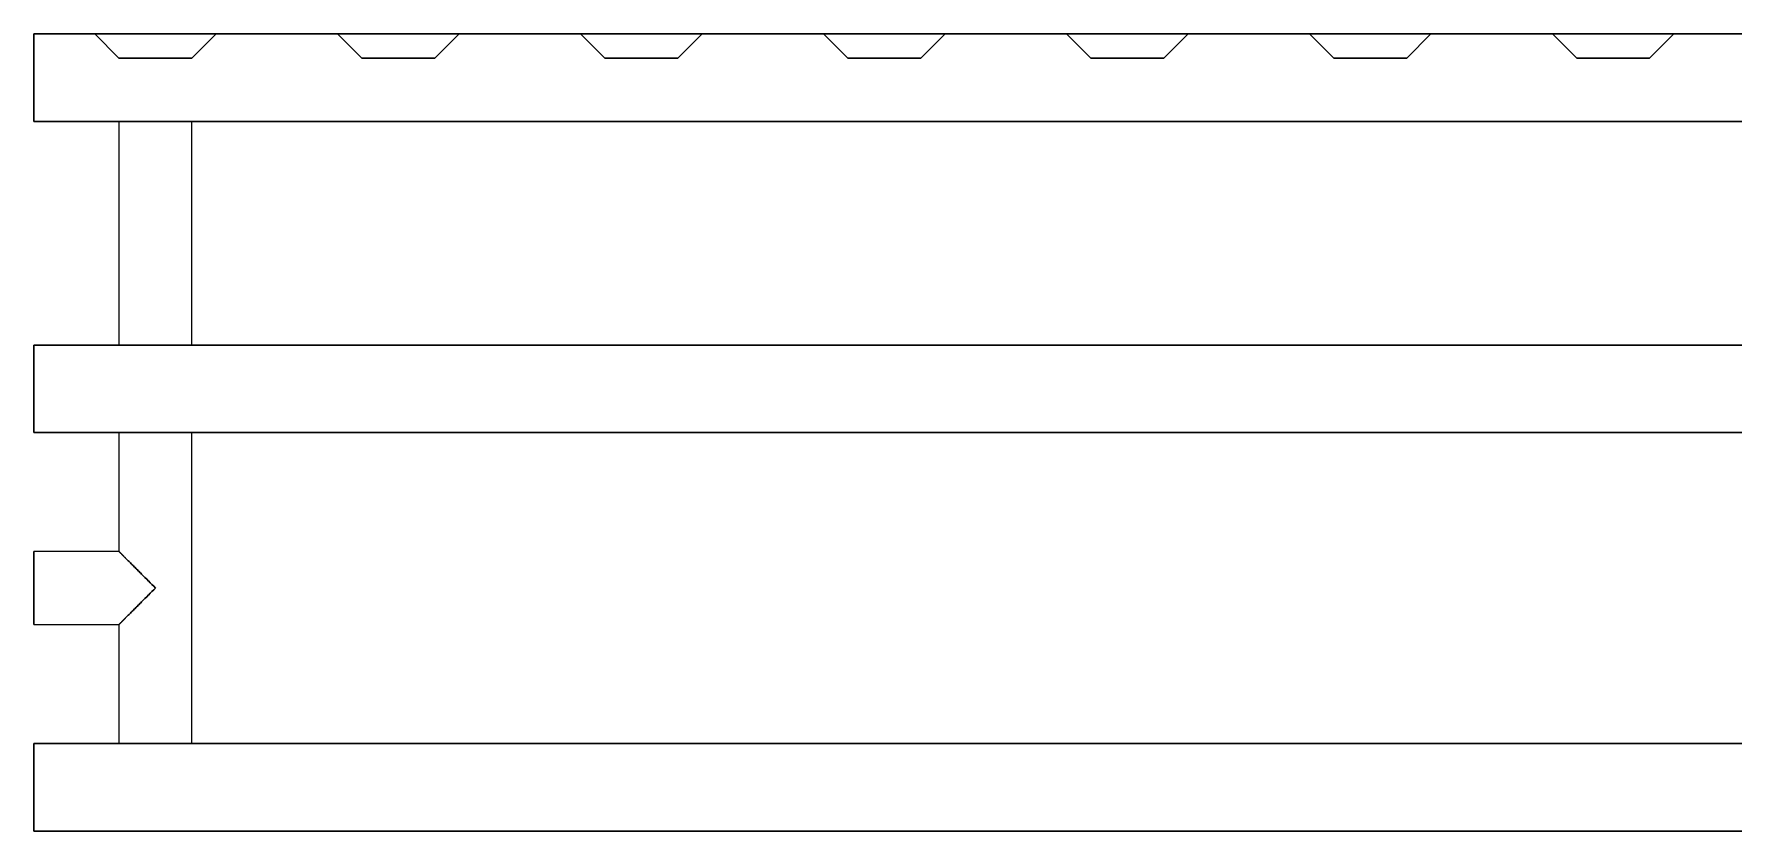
# Model space of a CAD drawing. Header units: millimetres. Extents: x -1113 to 415037, y -3642 to 28069.
# Drawn here: x 60159.7 to 60509.3, y 119.9 to 283.9 of the extents above; entities that cross this region are included whole.
import ezdxf

# ---------------------------------------------------------------- set-up
doc = ezdxf.new("R2010")
doc.units = ezdxf.units.MM
doc.layers.add('0) Стена 3.93м', color=3, linetype='Continuous', lineweight=60)
doc.layers.add('M-EQPM-1', color=7, linetype='Continuous', lineweight=9, true_color=0xb2b2b2)

# ---------------------------------------------------------------- blocks, each defined once
blk = doc.blocks.new('radiator_prado_classic_z_tip_30_po exemplyaru - Classic Z Тип 30-500-V228-Объем проектирования 1 этажа')
at = {"layer": 'M-EQPM-1'}
for p, q in [((0, 228), (0, 210)), ((700, 228), (0, 228)), ((0, 210), (0, 228)), ((0, 228), (12.5, 228)), ((12.5, 228), (37.5, 228)), ((37.5, 228), (12.5, 228)), ((12.5, 228), (37.5, 228)), ((12.5, 228), (17.5, 223)), ((12.5, 228), (17.5, 223)), ((32.5, 223), (37.5, 228)), ((37.5, 228), (32.5, 223)), ((37.5, 228), (62.5, 228)), ((62.5, 228), (87.5, 228)), ((87.5, 228), (62.5, 228)), ((62.5, 228), (87.5, 228)), ((62.5, 228), (67.5, 223)), ((62.5, 228), (67.5, 223)), ((82.5, 223), (87.5, 228)), ((87.5, 228), (82.5, 223)), ((87.5, 228), (112.5, 228)), ((112.5, 228), (137.5, 228)), ((137.5, 228), (112.5, 228)), ((112.5, 228), (137.5, 228)), ((112.5, 228), (117.5, 223)), ((112.5, 228), (117.5, 223)), ((132.5, 223), (137.5, 228)), ((137.5, 228), (132.5, 223)), ((137.5, 228), (162.5, 228)), ((162.5, 228), (187.5, 228)), ((187.5, 228), (162.5, 228)), ((162.5, 228), (187.5, 228)), ((162.5, 228), (167.5, 223)), ((162.5, 228), (167.5, 223)), ((182.5, 223), (187.5, 228)), ((187.5, 228), (182.5, 223)), ((187.5, 228), (212.5, 228)), ((212.5, 228), (237.5, 228)), ((237.5, 228), (212.5, 228)), ((212.5, 228), (237.5, 228)), ((212.5, 228), (217.5, 223)), ((212.5, 228), (217.5, 223)), ((232.5, 223), (237.5, 228)), ((237.5, 228), (232.5, 223)), ((237.5, 228), (262.5, 228)), ((262.5, 228), (287.5, 228)), ((287.5, 228), (262.5, 228)), ((262.5, 228), (287.5, 228)), ((262.5, 228), (267.5, 223)), ((262.5, 228), (267.5, 223)), ((282.5, 223), (287.5, 228)), ((287.5, 228), (282.5, 223)), ((287.5, 228), (312.5, 228)), ((312.5, 228), (337.5, 228)), ((337.5, 228), (312.5, 228)), ((312.5, 228), (337.5, 228)), ((312.5, 228), (317.5, 223)), ((312.5, 228), (317.5, 223)), ((332.5, 223), (337.5, 228)), ((337.5, 228), (332.5, 223)), ((337.5, 228), (362.5, 228)), ((32.5, 223), (17.5, 223)), ((17.5, 223), (32.5, 223)), ((82.5, 223), (67.5, 223)), ((67.5, 223), (82.5, 223)), ((132.5, 223), (117.5, 223)), ((117.5, 223), (132.5, 223)), ((182.5, 223), (167.5, 223)), ((167.5, 223), (182.5, 223)), ((232.5, 223), (217.5, 223)), ((217.5, 223), (232.5, 223)), ((282.5, 223), (267.5, 223)), ((267.5, 223), (282.5, 223)), ((332.5, 223), (317.5, 223)), ((317.5, 223), (332.5, 223)), ((0, 210), (700, 210)), ((17.76, 210), (0, 210)), ((17.5, 210), (17.5, 164)), ((17.5, 210), (17.5, 164)), ((17.76, 210), (17.5, 210)), ((17.5, 210), (17.76, 210)), ((17.76, 210), (17.5, 210)), ((17.5, 210), (32.5, 210)), ((32.24, 210), (17.76, 210)), ((17.76, 210), (32.24, 210)), ((32.24, 210), (17.76, 210)), ((32.5, 210), (32.24, 210)), ((32.24, 210), (32.5, 210)), ((32.5, 210), (32.24, 210)), ((667.76, 210), (32.24, 210)), ((32.5, 164), (32.5, 210)), ((32.5, 164), (32.5, 210)), ((700, 164), (0, 164)), ((0, 164), (0, 146)), ((0, 146), (0, 164)), ((0, 164), (17.76, 164)), ((17.76, 164), (17.5, 164)), ((17.5, 164), (17.76, 164)), ((17.76, 164), (17.5, 164)), ((17.5, 164), (32.5, 164)), ((32.24, 164), (17.76, 164)), ((17.76, 164), (32.24, 164)), ((32.24, 164), (17.76, 164)), ((32.5, 164), (32.24, 164)), ((32.24, 164), (32.5, 164)), ((32.5, 164), (32.24, 164)), ((32.24, 164), (667.76, 164)), ((0, 146), (700, 146)), ((18.5, 146), (0, 146)), ((17.5, 146), (17.5, 121.5)), ((17.5, 146), (17.5, 121.5)), ((17.5, 146), (18.5, 146)), ((18.5, 146), (17.5, 146)), ((17.5, 146), (18.5, 146)), ((32.5, 146), (17.5, 146)), ((18.5, 146), (32.24, 146)), ((32.24, 146), (18.5, 146)), ((18.5, 146), (23.06, 146)), ((23.06, 146), (25, 146)), ((25, 146), (26.94, 146)), ((26.94, 146), (28.75, 146)), ((28.75, 146), (30.3, 146)), ((30.3, 146), (31.5, 146)), ((31.5, 146), (32.24, 146)), ((32.24, 146), (32.5, 146)), ((32.5, 146), (32.24, 146)), ((32.24, 146), (32.5, 146)), ((667.76, 146), (32.24, 146)), ((32.5, 82), (32.5, 146)), ((32.5, 82), (32.5, 146)), ((17.5, 121.5), (0, 121.5)), ((17.5, 121.5), (0, 121.5)), ((0, 121.5), (0, 120.5)), ((0, 106.5), (0, 121.5)), ((0, 120.5), (0, 107.5)), ((0, 120.5), (0, 119.3)), ((0, 114), (0, 120.5)), ((0, 120.5), (0, 120.5)), ((0, 119.3), (0, 117.75)), ((0, 117.75), (0, 114)), ((0, 114), (0, 110.25)), ((0, 107.51), (0, 114)), ((0, 110.25), (0, 108.7)), ((0, 108.7), (0, 107.51)), ((0, 107.51), (0, 107.51)), ((0, 107.5), (0, 106.5)), ((0, 106.5), (17.5, 106.5)), ((0, 106.5), (17.5, 106.5)), ((17.5, 106.5), (17.5, 82)), ((17.5, 106.5), (17.5, 82)), ((700, 82), (0, 82)), ((0, 82), (0, 64)), ((0, 64), (0, 82)), ((0, 82), (18.5, 82)), ((18.5, 82), (17.5, 82)), ((17.5, 82), (18.5, 82)), ((18.5, 82), (17.5, 82)), ((17.5, 82), (32.5, 82)), ((32.24, 82), (18.5, 82)), ((18.5, 82), (32.24, 82)), ((25, 82), (18.5, 82)), ((26.94, 82), (25, 82)), ((28.75, 82), (26.94, 82)), ((30.3, 82), (28.75, 82)), ((31.5, 82), (30.3, 82)), ((32.24, 82), (31.5, 82)), ((32.5, 82), (32.24, 82)), ((32.24, 82), (32.5, 82)), ((32.5, 82), (32.24, 82)), ((32.24, 82), (667.76, 82)), ((700, 64), (0, 64)), ((0, 64), (700, 64))]:
    blk.add_line(p, q, dxfattribs=at)
for points, knots in [([(18.51, 120.49), (18.43, 120.57), (18.29, 120.71), (18.09, 120.91), (17.91, 121.09), (17.77, 121.23), (17.65, 121.34), (17.54, 121.46), (17.5, 121.49), (17.5, 121.5)], [0.7142857, 0.7142857, 0.7142857, 0.7142857, 0.75, 0.7857143, 0.8214286, 0.8571429, 0.8928571, 0.9285714, 1, 1, 1, 1]), ([(17.5, 121.5), (17.5, 121.49), (17.54, 121.46), (17.65, 121.34), (17.77, 121.23), (17.91, 121.09), (18.09, 120.91), (18.29, 120.71), (18.43, 120.57), (18.51, 120.49)], [0, 0, 0, 0, 0.0714286, 0.1071429, 0.1428571, 0.1785714, 0.2142857, 0.25, 0.2857143, 0.2857143, 0.2857143, 0.2857143]), ([(17.5, 121.5), (17.51, 121.5), (17.55, 121.46), (17.66, 121.35), (17.77, 121.23), (17.91, 121.09), (18.09, 120.91), (18.29, 120.71), (18.43, 120.57), (18.51, 120.49)], [0, 0, 0, 0, 0.0714286, 0.1071429, 0.1428571, 0.1785714, 0.2142857, 0.25, 0.2857143, 0.2857143, 0.2857143, 0.2857143]), ([(25, 114), (24.52, 114.48), (23.56, 115.45), (22.37, 116.63), (21.57, 117.43), (21.12, 117.87), (20.8, 118.21), (20.47, 118.53), (20.16, 118.84), (19.85, 119.15), (19.56, 119.44), (19.27, 119.73), (19, 120), (18.74, 120.26), (18.51, 120.49), (18.29, 120.71), (18.09, 120.91), (17.91, 121.09), (17.77, 121.23), (17.66, 121.35), (17.55, 121.46), (17.51, 121.5), (17.5, 121.5)], [0, 0, 0, 0, 0.142857, 0.285714, 0.357143, 0.392857, 0.428571, 0.464286, 0.5, 0.535714, 0.571429, 0.607143, 0.642857, 0.678571, 0.714286, 0.75, 0.785714, 0.821429, 0.857143, 0.892857, 0.928571, 1, 1, 1, 1]), ([(22.15, 116.85), (21.92, 117.09), (21.57, 117.43), (21.13, 117.88), (20.8, 118.21), (20.47, 118.53), (20.16, 118.84), (19.85, 119.15), (19.65, 119.35), (19.56, 119.44)], [0.2857143, 0.2857143, 0.2857143, 0.2857143, 0.3571429, 0.3928571, 0.4285714, 0.4642857, 0.5, 0.5357143, 0.5714286, 0.5714286, 0.5714286, 0.5714286]), ([(19.56, 119.44), (19.65, 119.35), (19.85, 119.15), (20.26, 118.74), (20.68, 118.31), (21.13, 117.88), (21.57, 117.43), (21.92, 117.09), (22.15, 116.85)], [0.4285714, 0.4285714, 0.4285714, 0.4285714, 0.4642857, 0.5, 0.5714286, 0.6071429, 0.6428571, 0.7142857, 0.7142857, 0.7142857, 0.7142857]), ([(19.56, 119.44), (19.65, 119.35), (19.85, 119.15), (20.26, 118.74), (20.69, 118.32), (21.12, 117.87), (21.57, 117.43), (21.92, 117.08), (22.15, 116.85)], [0.4285714, 0.4285714, 0.4285714, 0.4285714, 0.4642857, 0.5, 0.5714286, 0.6071429, 0.6428571, 0.7142857, 0.7142857, 0.7142857, 0.7142857]), ([(17.5, 106.5), (17.51, 106.5), (17.55, 106.54), (17.66, 106.65), (17.77, 106.77), (17.91, 106.91), (18.09, 107.09), (18.29, 107.29), (18.51, 107.51), (18.74, 107.74), (19, 108), (19.27, 108.27), (19.56, 108.56), (19.85, 108.85), (20.26, 109.26), (20.69, 109.68), (21.12, 110.13), (21.57, 110.57), (22.37, 111.37), (23.56, 112.55), (24.52, 113.52), (25, 114)], [0, 0, 0, 0, 0.071429, 0.107143, 0.142857, 0.178571, 0.214286, 0.25, 0.285714, 0.321429, 0.357143, 0.392857, 0.428571, 0.464286, 0.5, 0.571429, 0.607143, 0.642857, 0.714286, 0.857143, 1, 1, 1, 1]), ([(19.56, 108.56), (19.65, 108.65), (19.85, 108.85), (20.26, 109.26), (20.68, 109.69), (21.13, 110.12), (21.57, 110.57), (21.92, 110.92), (22.15, 111.15)], [0.4285714, 0.4285714, 0.4285714, 0.4285714, 0.4642857, 0.5, 0.5714286, 0.6071429, 0.6428571, 0.7142857, 0.7142857, 0.7142857, 0.7142857]), ([(22.15, 111.15), (21.92, 110.92), (21.57, 110.57), (21.13, 110.12), (20.8, 109.8), (20.47, 109.47), (20.16, 109.16), (19.85, 108.85), (19.65, 108.65), (19.56, 108.56)], [0.2857143, 0.2857143, 0.2857143, 0.2857143, 0.3571429, 0.3928571, 0.4285714, 0.4642857, 0.5, 0.5357143, 0.5714286, 0.5714286, 0.5714286, 0.5714286]), ([(22.15, 111.15), (21.92, 110.92), (21.57, 110.57), (21.12, 110.13), (20.8, 109.79), (20.47, 109.47), (20.16, 109.16), (19.85, 108.85), (19.65, 108.65), (19.56, 108.56)], [0.2857143, 0.2857143, 0.2857143, 0.2857143, 0.3571429, 0.3928571, 0.4285714, 0.4642857, 0.5, 0.5357143, 0.5714286, 0.5714286, 0.5714286, 0.5714286]), ([(17.5, 106.5), (17.5, 106.51), (17.54, 106.55), (17.65, 106.66), (17.77, 106.77), (17.91, 106.91), (18.09, 107.09), (18.29, 107.29), (18.43, 107.43), (18.51, 107.51)], [0, 0, 0, 0, 0.0714286, 0.1071429, 0.1428571, 0.1785714, 0.2142857, 0.25, 0.2857143, 0.2857143, 0.2857143, 0.2857143]), ([(18.51, 107.51), (18.43, 107.43), (18.29, 107.29), (18.09, 107.09), (17.91, 106.91), (17.77, 106.77), (17.65, 106.66), (17.54, 106.55), (17.5, 106.51), (17.5, 106.5)], [0.7142857, 0.7142857, 0.7142857, 0.7142857, 0.75, 0.7857143, 0.8214286, 0.8571429, 0.8928571, 0.9285714, 1, 1, 1, 1]), ([(18.51, 107.51), (18.43, 107.43), (18.29, 107.29), (18.09, 107.09), (17.91, 106.91), (17.77, 106.77), (17.66, 106.65), (17.55, 106.54), (17.51, 106.5), (17.5, 106.5)], [0.7142857, 0.7142857, 0.7142857, 0.7142857, 0.75, 0.7857143, 0.8214286, 0.8571429, 0.8928571, 0.9285714, 1, 1, 1, 1])]:
    blk.add_open_spline(points, degree=3, knots=knots, dxfattribs=at)
for points in [[(19.56, 119.44), (19.46, 119.54), (19.27, 119.73), (19, 120), (18.74, 120.26), (18.59, 120.42), (18.51, 120.49)], [(18.51, 120.49), (18.59, 120.42), (18.74, 120.26), (19, 120), (19.27, 119.73), (19.46, 119.54), (19.56, 119.44)], [(18.51, 120.49), (18.58, 120.41), (18.74, 120.26), (19, 120), (19.27, 119.73), (19.46, 119.54), (19.56, 119.44)], [(25, 114), (24.52, 114.49), (23.55, 115.44), (22.61, 116.39), (22.15, 116.85)], [(22.15, 116.85), (22.61, 116.39), (23.55, 115.44), (24.52, 114.49), (25, 114)], [(22.15, 116.85), (22.61, 116.39), (23.56, 115.45), (24.52, 114.48), (25, 114)], [(22.15, 111.15), (22.61, 111.61), (23.55, 112.56), (24.52, 113.52), (25, 114)], [(25, 114), (24.52, 113.52), (23.55, 112.56), (22.61, 111.61), (22.15, 111.15)], [(25, 114), (24.52, 113.52), (23.56, 112.55), (22.61, 111.61), (22.15, 111.15)], [(18.51, 107.51), (18.59, 107.58), (18.74, 107.74), (19, 108), (19.27, 108.27), (19.46, 108.46), (19.56, 108.56)], [(19.56, 108.56), (19.46, 108.46), (19.27, 108.27), (19, 108), (18.74, 107.74), (18.59, 107.58), (18.51, 107.51)], [(19.56, 108.56), (19.46, 108.46), (19.27, 108.27), (19, 108), (18.74, 107.74), (18.58, 107.59), (18.51, 107.51)]]:
    blk.add_open_spline(points, degree=3, dxfattribs=at)
blk = doc.blocks.new('1floor')
at = {"layer": 'M-EQPM-1'}
blk.add_blockref('radiator_prado_classic_z_tip_30_po exemplyaru - Classic Z Тип 30-500-V228-Объем проектирования 1 этажа', (60094.99, 192), dxfattribs=at)

msp = doc.modelspace()

# ---------------------------------------------------------------- block references
at = {"layer": '0) Стена 3.93м'}
msp.add_blockref('1floor', (64.7, -136.06), dxfattribs=at)

doc.saveas('drawing.dxf')
